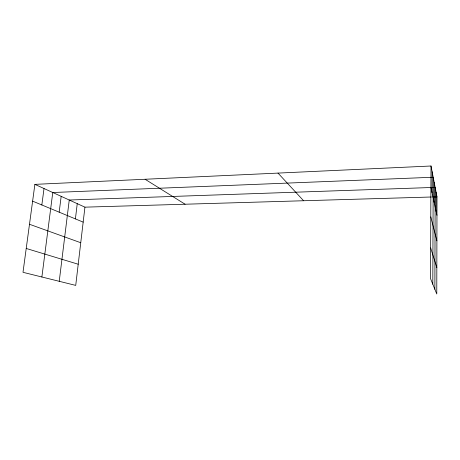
<?xml version="1.0" encoding="UTF-8"?>
<svg xmlns="http://www.w3.org/2000/svg" width="460" height="460" viewBox="0 0 460 460"><rect width="100%" height="100%" fill="white"/><g stroke="black" fill="none" stroke-linecap="round" stroke-linejoin="round"><path stroke-width="0.69" d="M434.867 289.294L435.166 187.375L69.247 200.019L59.236 281.307M436.057 211.146L436.103 192.222M431.008 166.002L437 196.828L436.776 293.998L430.525 278.611L431.008 166.002L34.885 184.368L23 272.314L75.722 285.395L84.933 207.161L34.885 184.368M432.049 192.585L432.13 171.77M432.808 284.24L433.193 177.238L52.768 192.516L41.877 277M434.136 202.268L434.205 182.436M75.411 218.908L77.245 203.665M59.179 212.175L61.174 196.345M41.843 204.976L44.016 188.525M84.933 207.161L431.302 197.001M432.728 196.955L437 196.828M26.226 248.463L78.212 264.23M29.492 224.273L80.747 242.725M32.62 201.146L83.168 222.128M145.09 179.262L185.098 204.223M277.995 173.098L303.6 200.744M430.658 247.894L436.839 267.593M430.79 216.867L436.897 240.844M430.916 187.346L436.96 215.326"/></g></svg>
